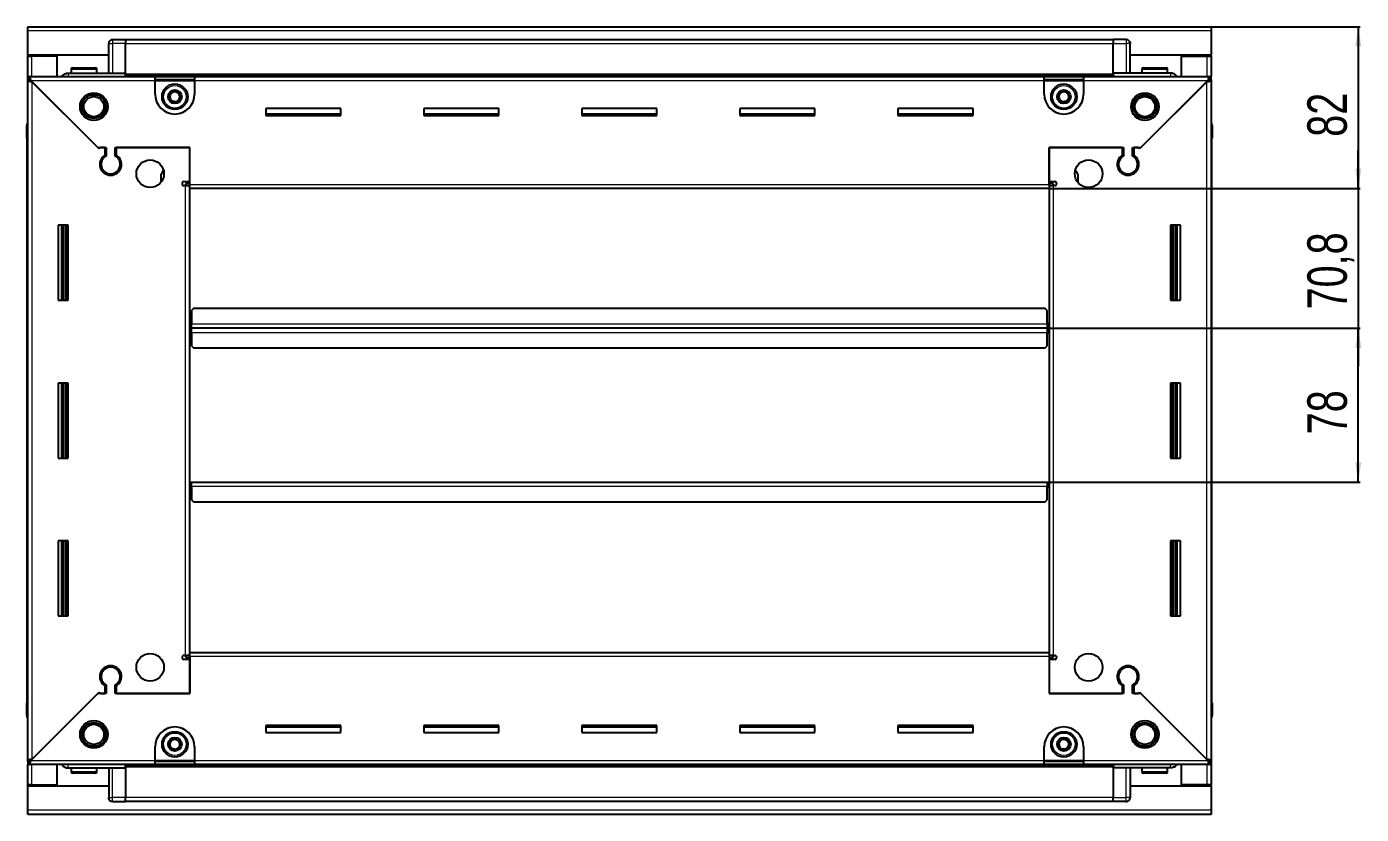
# Model space of a CAD drawing. Header units: millimetres. Extents: x 899 to 3689, y -16 to 1813.
# Drawn here: x 3014 to 3689, y 1294 to 1693 of the extents above; entities that cross this region are included whole.
import ezdxf

# ---------------------------------------------------------------- set-up
doc = ezdxf.new("R2010")
doc.units = ezdxf.units.MM
doc.layers.add('FORMAT', color=7, linetype='Continuous')
doc.styles.add('SLDTEXTSTYLE0', font='TXT', dxfattribs={"width": 0.75})
doc.dimstyles.new('SLDDIMSTYLE0', dxfattribs={"dimtxt": 20, "dimasz": 10, "dimexe": 0, "dimexo": 0.0625, "dimgap": 5, "dimtad": 2, "dimdec": 1, "dimrnd": 1e-09, "dimzin": 12, "dimdsep": 46, "dimtxsty": 'SLDTEXTSTYLE0', "dimsah": 1, "dimcen": 0.09, "dimadec": 0, "dimazin": 3, "dimtfac": 1, "dimtofl": 0, "dimtmove": 0, "dimatfit": 3, "dimfxl": 0, "dimfrac": 2, "dimtolj": 1, "dimtzin": 12, "dimarcsym": 0})
doc.dimstyles.new('SLDDIMSTYLE1', dxfattribs={"dimtxt": 20, "dimasz": 10, "dimexe": 0, "dimexo": 0.0625, "dimgap": 5, "dimtad": 2, "dimdec": 1, "dimrnd": 1e-09, "dimzin": 12, "dimdsep": 46, "dimtxsty": 'SLDTEXTSTYLE0', "dimsah": 1, "dimcen": 0.09, "dimadec": 0, "dimazin": 3, "dimtfac": 1, "dimtmove": 0, "dimatfit": 0, "dimfxl": 0, "dimfrac": 2, "dimtolj": 1, "dimtzin": 12, "dimarcsym": 0})

# ---------------------------------------------------------------- blocks, each defined once
blk = doc.blocks.new('_D_5')
at = {"layer": 'FORMAT'}
for p, q in [((3613.26, 1693.43), (3688.75, 1693.43)), ((3687.75, 1693.43), (3687.75, 1611.43)), ((3531.26, 1611.43), (3688.75, 1611.43))]:
    blk.add_line(p, q, dxfattribs=at)
for points in [[(3687.75, 1693.43), (3686.21, 1683.43), (3689.29, 1683.43)], [(3687.75, 1611.43), (3689.29, 1621.43), (3686.21, 1621.43)]]:
    blk.add_solid(points, dxfattribs=at)
at = {"layer": 'FORMAT', "insert": (3661.97, 1637.66), "char_height": 20, "attachment_point": 1, "rotation": 90, "style": 'SLDTEXTSTYLE0'}
blk.add_mtext('82', dxfattribs=at)
blk = doc.blocks.new('_D_6')
at = {"layer": 'FORMAT'}
for p, q in [((3687.75, 1611.43), (3687.75, 1630.66)), ((3531.26, 1611.43), (3688.75, 1611.43)), ((3687.75, 1611.43), (3687.75, 1540.68)), ((3530.26, 1540.68), (3688.75, 1540.68)), ((3687.75, 1540.68), (3687.75, 1521.45))]:
    blk.add_line(p, q, dxfattribs=at)
for points in [[(3687.75, 1611.43), (3689.29, 1621.43), (3686.21, 1621.43)], [(3687.75, 1540.68), (3686.21, 1530.68), (3689.29, 1530.68)]]:
    blk.add_solid(points, dxfattribs=at)
at = {"layer": 'FORMAT', "insert": (3661.97, 1550.2), "char_height": 20, "attachment_point": 1, "rotation": 90, "style": 'SLDTEXTSTYLE0'}
blk.add_mtext('70,8', dxfattribs=at)
blk = doc.blocks.new('_D_7')
at = {"layer": 'FORMAT'}
for p, q in [((3530.26, 1540.68), (3688.75, 1540.68)), ((3687.75, 1462.73), (3687.75, 1540.68)), ((3530.26, 1462.73), (3688.75, 1462.73))]:
    blk.add_line(p, q, dxfattribs=at)
for points in [[(3687.75, 1540.68), (3686.21, 1530.68), (3689.29, 1530.68)], [(3687.75, 1462.73), (3689.29, 1472.73), (3686.21, 1472.73)]]:
    blk.add_solid(points, dxfattribs=at)
at = {"layer": 'FORMAT', "insert": (3661.97, 1486.93), "char_height": 20, "attachment_point": 1, "rotation": 90, "style": 'SLDTEXTSTYLE0'}
blk.add_mtext('78', dxfattribs=at)

msp = doc.modelspace()

# ---------------------------------------------------------------- linework, layer by layer
at = {"color": 7, "linetype": 'Continuous', "lineweight": 25}
for p, q in [((3014.25, 1691.33), (3014.25, 1693.43)), ((3014.25, 1693.43), (3613.25, 1693.43)), ((3014.25, 1678.93), (3014.25, 1691.33)), ((3613.25, 1693.43), (3613.25, 1691.33)), ((3613.25, 1691.33), (3613.25, 1678.93)), ((3055.25, 1669.93), (3055.25, 1684.93)), ((3055.93, 1686.43), (3055.93, 1686.43)), ((3057.25, 1686.93), (3063.75, 1686.93)), ((3057.25, 1686.93), (3063.75, 1686.93)), ((3063.75, 1686.93), (3063.75, 1686.93)), ((3063.75, 1686.93), (3063.75, 1686.93)), ((3063.75, 1686.93), (3063.75, 1684.93)), ((3563.75, 1686.78), (3063.75, 1686.78)), ((3063.75, 1669.93), (3063.75, 1684.93)), ((3563.75, 1686.93), (3563.75, 1686.93)), ((3570.25, 1686.93), (3563.75, 1686.93)), ((3570.25, 1686.93), (3563.75, 1686.93)), ((3563.75, 1686.93), (3563.75, 1684.93)), ((3563.75, 1669.93), (3563.75, 1684.93)), ((3572.25, 1684.93), (3572.25, 1684.93)), ((3572.25, 1669.93), (3572.25, 1684.93)), ((3055.25, 1678.93), (3014.25, 1678.93)), ((3014.25, 1678.43), (3014.25, 1678.93)), ((3014.25, 1678.43), (3016.35, 1678.43)), ((3014.25, 1668.18), (3014.25, 1678.43)), ((3015.75, 1678.43), (3015.75, 1678.93)), ((3029.25, 1678.43), (3016.35, 1678.43)), ((3029.25, 1668.18), (3029.25, 1678.43)), ((3613.25, 1678.93), (3572.25, 1678.93)), ((3598.25, 1668.18), (3598.25, 1678.43)), ((3598.25, 1678.43), (3611.15, 1678.43)), ((3611.15, 1678.43), (3613.25, 1678.43)), ((3611.75, 1678.43), (3611.75, 1678.93)), ((3613.25, 1678.43), (3613.25, 1678.93)), ((3613.25, 1678.43), (3613.25, 1668.18)), ((3034.75, 1669.93), (3063.75, 1669.93)), ((3036.25, 1671.83), (3036.25, 1669.93)), ((3037.05, 1672.63), (3048.45, 1672.63)), ((3049.25, 1669.93), (3049.25, 1671.83)), ((3063.68, 1668.18), (3063.75, 1669.9)), ((3063.75, 1669.93), (3063.75, 1669.43)), ((3063.75, 1668.78), (3563.75, 1668.78)), ((3563.75, 1669.93), (3563.75, 1669.43)), ((3592.75, 1669.93), (3563.75, 1669.93)), ((3563.75, 1669.9), (3563.83, 1668.18)), ((3578.25, 1671.83), (3578.25, 1669.93)), ((3579.05, 1672.63), (3590.45, 1672.63)), ((3591.25, 1669.93), (3591.25, 1671.83)), ((3014.25, 1666.68), (3014.25, 1668.18)), ((3014.25, 1668.18), (3015.25, 1668.18)), ((3014.25, 1666.18), (3014.25, 1666.68)), ((3014.25, 1666.68), (3015.25, 1666.68)), ((3014.25, 1321.68), (3014.25, 1666.18)), ((3015.75, 1666.18), (3014.25, 1666.18)), ((3015.25, 1666.68), (3015.25, 1668.18)), ((3015.25, 1668.18), (3078.75, 1668.18)), ((3015.85, 1666.08), (3049.75, 1632.18)), ((3050.45, 1631.48), (3016.35, 1665.58)), ((3078.75, 1666.08), (3078.75, 1668.18)), ((3078.75, 1668.18), (3098.75, 1668.18)), ((3078.75, 1666.68), (3098.75, 1666.68)), ((3078.75, 1659.18), (3078.75, 1666.08)), ((3098.75, 1668.18), (3098.75, 1666.08)), ((3098.75, 1668.18), (3528.75, 1668.18)), ((3098.75, 1666.08), (3098.75, 1659.18)), ((3528.75, 1666.08), (3528.75, 1668.18)), ((3528.75, 1668.18), (3548.75, 1668.18)), ((3528.75, 1666.68), (3548.75, 1666.68)), ((3528.75, 1659.18), (3528.75, 1666.08)), ((3548.75, 1668.18), (3612.25, 1668.18)), ((3548.75, 1668.18), (3548.75, 1666.08)), ((3548.75, 1666.08), (3548.75, 1659.18)), ((3611.15, 1665.58), (3577.05, 1631.48)), ((3577.75, 1632.18), (3611.65, 1666.08)), ((3611.75, 1666.18), (3613.25, 1666.18)), ((3612.25, 1666.68), (3612.25, 1668.18)), ((3612.25, 1668.18), (3613.25, 1668.18)), ((3612.25, 1666.68), (3613.25, 1666.68)), ((3613.25, 1666.68), (3613.25, 1668.18)), ((3613.25, 1666.68), (3613.25, 1666.18)), ((3613.25, 1666.18), (3613.25, 1321.68)), ((3172.75, 1651.93), (3134.75, 1651.93)), ((3134.75, 1651.93), (3134.75, 1648.43)), ((3172.75, 1649.18), (3134.75, 1649.18)), ((3134.75, 1648.43), (3172.75, 1648.43)), ((3172.75, 1648.43), (3172.75, 1651.93)), ((3252.75, 1651.93), (3214.75, 1651.93)), ((3214.75, 1651.93), (3214.75, 1648.43)), ((3252.75, 1649.18), (3214.75, 1649.18)), ((3214.75, 1648.43), (3252.75, 1648.43)), ((3252.75, 1648.43), (3252.75, 1651.93)), ((3332.75, 1651.93), (3294.75, 1651.93)), ((3294.75, 1651.93), (3294.75, 1648.43)), ((3332.75, 1649.18), (3294.75, 1649.18)), ((3294.75, 1648.43), (3332.75, 1648.43)), ((3332.75, 1648.43), (3332.75, 1651.93)), ((3412.75, 1651.93), (3374.75, 1651.93)), ((3374.75, 1651.93), (3374.75, 1648.43)), ((3412.75, 1649.18), (3374.75, 1649.18)), ((3374.75, 1648.43), (3412.75, 1648.43)), ((3412.75, 1648.43), (3412.75, 1651.93)), ((3492.75, 1651.93), (3454.75, 1651.93)), ((3454.75, 1651.93), (3454.75, 1648.43)), ((3492.75, 1649.18), (3454.75, 1649.18)), ((3454.75, 1648.43), (3492.75, 1648.43)), ((3492.75, 1648.43), (3492.75, 1651.93)), ((3013.75, 1643.43), (3013.75, 1636.93)), ((3013.75, 1636.93), (3013.75, 1643.43)), ((3613.25, 1644.76), (3613.25, 1644.76)), ((3613.75, 1643.43), (3613.75, 1636.93)), ((3613.75, 1636.93), (3613.75, 1643.43)), ((3013.75, 1636.93), (3013.75, 1636.93)), ((3014.25, 1636.93), (3013.75, 1636.93)), ((3013.9, 1636.93), (3013.9, 1350.93)), ((3613.25, 1636.93), (3613.75, 1636.93)), ((3613.6, 1350.93), (3613.6, 1636.93)), ((3613.75, 1636.93), (3613.75, 1636.93)), ((3613.75, 1636.93), (3613.75, 1636.93)), ((3049.75, 1632.18), (3053.95, 1632.18)), ((3051.15, 1632.18), (3050.45, 1631.48)), ((3053.25, 1632.18), (3051.15, 1632.18)), ((3053.25, 1632.18), (3053.25, 1628.29)), ((3053.95, 1632.18), (3053.95, 1627.9)), ((3058.55, 1632.18), (3096.25, 1632.18)), ((3058.55, 1627.9), (3058.55, 1632.18)), ((3059.25, 1628.29), (3059.25, 1632.18)), ((3096.25, 1632.18), (3059.25, 1632.18)), ((3096.25, 1613.53), (3096.25, 1632.18)), ((3096.25, 1614.93), (3096.25, 1632.18)), ((3531.25, 1632.18), (3568.95, 1632.18)), ((3531.25, 1613.53), (3531.25, 1632.18)), ((3531.25, 1632.18), (3531.25, 1614.93)), ((3568.25, 1632.18), (3531.25, 1632.18)), ((3568.25, 1632.18), (3568.25, 1628.29)), ((3568.95, 1632.18), (3568.95, 1627.9)), ((3573.55, 1632.18), (3577.75, 1632.18)), ((3573.55, 1627.9), (3573.55, 1632.18)), ((3576.35, 1632.18), (3574.25, 1632.18)), ((3574.25, 1628.29), (3574.25, 1632.18)), ((3577.05, 1631.48), (3576.35, 1632.18)), ((3054.25, 1619.32), (3054.25, 1618.56)), ((3082.99, 1620.83), (3081.75, 1618.68)), ((3081.75, 1614.6), (3081.75, 1618.68)), ((3093.4, 1614.93), (3096.25, 1614.93)), ((3531.25, 1614.93), (3534.1, 1614.93)), ((3545.75, 1618.68), (3544.51, 1620.83)), ((3545.75, 1618.68), (3545.75, 1614.6)), ((3573.25, 1619.32), (3573.25, 1618.56)), ((3094.15, 1612.93), (3093.4, 1612.93)), ((3094.15, 1612.93), (3096.25, 1612.93)), ((3096.25, 1613.93), (3094.25, 1613.93)), ((3094.25, 1613.93), (3094.25, 1612.93)), ((3096.25, 1611.43), (3096.25, 1613.53)), ((3531.25, 1611.43), (3096.25, 1611.43)), ((3096.25, 1376.43), (3096.25, 1611.43)), ((3533.25, 1613.93), (3531.25, 1613.93)), ((3531.25, 1613.53), (3531.25, 1611.43)), ((3531.25, 1612.93), (3533.35, 1612.93)), ((3531.25, 1611.43), (3531.25, 1376.43)), ((3533.25, 1612.93), (3533.25, 1613.93)), ((3534.1, 1612.93), (3533.35, 1612.93)), ((3034.75, 1592.93), (3029.75, 1592.93)), ((3029.75, 1592.93), (3029.75, 1554.93)), ((3031.9, 1554.93), (3031.9, 1592.93)), ((3033.69, 1554.93), (3033.69, 1592.93)), ((3033.73, 1554.93), (3033.73, 1592.93)), ((3034.75, 1554.93), (3034.75, 1592.93)), ((3592.75, 1592.93), (3592.75, 1554.93)), ((3597.75, 1592.93), (3592.75, 1592.93)), ((3593.77, 1592.93), (3593.77, 1554.93)), ((3593.81, 1592.93), (3593.81, 1554.93)), ((3595.6, 1592.93), (3595.6, 1554.93)), ((3597.75, 1554.93), (3597.75, 1592.93)), ((3029.75, 1554.93), (3034.75, 1554.93)), ((3592.75, 1554.93), (3597.75, 1554.93)), ((3098.25, 1550.68), (3097.25, 1549.68)), ((3097.25, 1549.68), (3097.25, 1542.78)), ((3529.25, 1550.68), (3098.25, 1550.68)), ((3530.25, 1549.68), (3529.25, 1550.68)), ((3530.25, 1542.78), (3530.25, 1549.68)), ((3097, 1540.68), (3096.25, 1540.68)), ((3097.25, 1543.53), (3097, 1543.53)), ((3097, 1543.53), (3097, 1540.68)), ((3097, 1540.68), (3097, 1537.83)), ((3097.25, 1540.68), (3097.25, 1542.78)), ((3530.25, 1540.68), (3097.25, 1540.68)), ((3097.25, 1538.58), (3097.25, 1540.68)), ((3530.5, 1543.53), (3530.25, 1543.53)), ((3530.25, 1542.78), (3530.25, 1540.68)), ((3530.25, 1540.68), (3530.25, 1538.58)), ((3530.5, 1540.68), (3530.5, 1543.53)), ((3531.25, 1540.68), (3530.5, 1540.68)), ((3530.5, 1537.83), (3530.5, 1540.68)), ((3097, 1537.83), (3097.25, 1537.83)), ((3097.25, 1538.58), (3097.25, 1531.68)), ((3530.25, 1531.68), (3530.25, 1538.58)), ((3530.25, 1537.83), (3530.5, 1537.83)), ((3097.25, 1531.68), (3098.25, 1530.68)), ((3098.25, 1530.68), (3529.25, 1530.68)), ((3529.25, 1530.68), (3530.25, 1531.68)), ((3034.75, 1512.93), (3029.75, 1512.93)), ((3029.75, 1512.93), (3029.75, 1474.93)), ((3031.9, 1474.93), (3031.9, 1512.93)), ((3033.69, 1474.93), (3033.69, 1512.93)), ((3033.73, 1474.93), (3033.73, 1512.93)), ((3034.75, 1474.93), (3034.75, 1512.93)), ((3592.75, 1512.93), (3592.75, 1474.93)), ((3597.75, 1512.93), (3592.75, 1512.93)), ((3593.77, 1512.93), (3593.77, 1474.93)), ((3593.81, 1512.93), (3593.81, 1474.93)), ((3595.6, 1512.93), (3595.6, 1474.93)), ((3597.75, 1474.93), (3597.75, 1512.93)), ((3029.75, 1474.93), (3034.75, 1474.93)), ((3592.75, 1474.93), (3597.75, 1474.93)), ((3096.25, 1462.73), (3097, 1462.73)), ((3097, 1462.73), (3097, 1459.88)), ((3097, 1459.88), (3097.25, 1459.88)), ((3097.25, 1462.73), (3530.25, 1462.73)), ((3097.25, 1460.63), (3097.25, 1462.73)), ((3097.25, 1460.63), (3097.25, 1453.73)), ((3530.25, 1462.73), (3530.25, 1460.63)), ((3530.25, 1453.73), (3530.25, 1460.63)), ((3530.25, 1459.88), (3530.5, 1459.88)), ((3530.5, 1459.88), (3530.5, 1462.73)), ((3530.5, 1462.73), (3531.25, 1462.73)), ((3097.25, 1453.73), (3098.25, 1452.73)), ((3098.25, 1452.73), (3529.25, 1452.73)), ((3529.25, 1452.73), (3530.25, 1453.73)), ((3034.75, 1432.93), (3029.75, 1432.93)), ((3029.75, 1432.93), (3029.75, 1394.93)), ((3031.9, 1394.93), (3031.9, 1432.93)), ((3033.69, 1394.93), (3033.69, 1432.93)), ((3033.73, 1394.93), (3033.73, 1432.93)), ((3034.75, 1394.93), (3034.75, 1432.93)), ((3592.75, 1432.93), (3592.75, 1394.93)), ((3597.75, 1432.93), (3592.75, 1432.93)), ((3593.77, 1432.93), (3593.77, 1394.93)), ((3593.81, 1432.93), (3593.81, 1394.93)), ((3595.6, 1432.93), (3595.6, 1394.93)), ((3597.75, 1394.93), (3597.75, 1432.93)), ((3029.75, 1394.93), (3034.75, 1394.93)), ((3592.75, 1394.93), (3597.75, 1394.93)), ((3093.4, 1374.93), (3094.15, 1374.93)), ((3096.25, 1372.93), (3093.4, 1372.93)), ((3096.25, 1374.93), (3094.15, 1374.93)), ((3094.25, 1374.93), (3094.25, 1373.93)), ((3094.25, 1373.93), (3096.25, 1373.93)), ((3096.25, 1374.33), (3096.25, 1376.43)), ((3096.25, 1376.43), (3531.25, 1376.43)), ((3096.25, 1374.33), (3096.25, 1355.68)), ((3096.25, 1355.68), (3096.25, 1372.93)), ((3531.25, 1376.43), (3531.25, 1374.33)), ((3533.35, 1374.93), (3531.25, 1374.93)), ((3531.25, 1374.33), (3531.25, 1355.68)), ((3531.25, 1373.93), (3533.25, 1373.93)), ((3531.25, 1372.93), (3531.25, 1355.68)), ((3534.1, 1372.93), (3531.25, 1372.93)), ((3533.25, 1373.93), (3533.25, 1374.93)), ((3533.35, 1374.93), (3534.1, 1374.93)), ((3054.25, 1369.31), (3054.25, 1368.55)), ((3573.25, 1369.31), (3573.25, 1368.55)), ((3053.25, 1359.57), (3053.25, 1355.68)), ((3053.95, 1359.97), (3053.95, 1355.68)), ((3058.55, 1355.68), (3058.55, 1359.97)), ((3059.25, 1355.68), (3059.25, 1359.57)), ((3568.25, 1359.57), (3568.25, 1355.68)), ((3568.95, 1359.97), (3568.95, 1355.68)), ((3573.55, 1355.68), (3573.55, 1359.97)), ((3574.25, 1355.68), (3574.25, 1359.57)), ((3049.75, 1355.68), (3015.85, 1321.78)), ((3016.35, 1322.28), (3050.45, 1356.38)), ((3053.95, 1355.68), (3049.75, 1355.68)), ((3050.45, 1356.38), (3051.15, 1355.68)), ((3051.15, 1355.68), (3053.25, 1355.68)), ((3096.25, 1355.68), (3058.55, 1355.68)), ((3059.25, 1355.68), (3096.25, 1355.68)), ((3568.95, 1355.68), (3531.25, 1355.68)), ((3531.25, 1355.68), (3568.25, 1355.68)), ((3577.75, 1355.68), (3573.55, 1355.68)), ((3574.25, 1355.68), (3576.35, 1355.68)), ((3576.35, 1355.68), (3577.05, 1356.38)), ((3577.05, 1356.38), (3611.15, 1322.28)), ((3611.65, 1321.78), (3577.75, 1355.68)), ((3013.75, 1350.93), (3013.75, 1350.93)), ((3013.75, 1344.43), (3013.75, 1350.93)), ((3013.75, 1350.93), (3013.75, 1350.93)), ((3013.75, 1350.93), (3013.75, 1344.43)), ((3014.25, 1350.93), (3013.75, 1350.93)), ((3613.25, 1350.93), (3613.75, 1350.93)), ((3613.75, 1350.93), (3613.75, 1350.93)), ((3613.75, 1344.43), (3613.75, 1350.93)), ((3613.75, 1350.93), (3613.75, 1344.43)), ((3014.25, 1343.11), (3014.25, 1343.11)), ((3172.75, 1339.43), (3134.75, 1339.43)), ((3134.75, 1339.43), (3134.75, 1335.93)), ((3134.75, 1338.68), (3172.75, 1338.68)), ((3172.75, 1335.93), (3172.75, 1339.43)), ((3252.75, 1339.43), (3214.75, 1339.43)), ((3214.75, 1339.43), (3214.75, 1335.93)), ((3214.75, 1338.68), (3252.75, 1338.68)), ((3252.75, 1335.93), (3252.75, 1339.43)), ((3332.75, 1339.43), (3294.75, 1339.43)), ((3294.75, 1339.43), (3294.75, 1335.93)), ((3294.75, 1338.68), (3332.75, 1338.68)), ((3332.75, 1335.93), (3332.75, 1339.43)), ((3412.75, 1339.43), (3374.75, 1339.43)), ((3374.75, 1339.43), (3374.75, 1335.93)), ((3374.75, 1338.68), (3412.75, 1338.68)), ((3412.75, 1335.93), (3412.75, 1339.43)), ((3492.75, 1339.43), (3454.75, 1339.43)), ((3454.75, 1339.43), (3454.75, 1335.93)), ((3454.75, 1338.68), (3492.75, 1338.68)), ((3492.75, 1335.93), (3492.75, 1339.43)), ((3134.75, 1335.93), (3172.75, 1335.93)), ((3214.75, 1335.93), (3252.75, 1335.93)), ((3294.75, 1335.93), (3332.75, 1335.93)), ((3374.75, 1335.93), (3412.75, 1335.93)), ((3454.75, 1335.93), (3492.75, 1335.93)), ((3078.75, 1321.78), (3078.75, 1328.68)), ((3098.75, 1328.68), (3098.75, 1321.78)), ((3528.75, 1321.78), (3528.75, 1328.68)), ((3548.75, 1328.68), (3548.75, 1321.78)), ((3014.25, 1321.18), (3014.25, 1321.68)), ((3015.75, 1321.68), (3014.25, 1321.68)), ((3014.25, 1321.18), (3014.25, 1319.68)), ((3015.25, 1321.18), (3014.25, 1321.18)), ((3014.25, 1309.43), (3014.25, 1319.68)), ((3015.25, 1319.68), (3014.25, 1319.68)), ((3015.25, 1321.18), (3015.25, 1319.68)), ((3078.75, 1319.68), (3015.25, 1319.68)), ((3029.25, 1309.43), (3029.25, 1319.68)), ((3034.75, 1317.93), (3063.75, 1317.93)), ((3036.25, 1317.93), (3036.25, 1316.03)), ((3049.25, 1316.03), (3049.25, 1317.93)), ((3055.25, 1317.93), (3055.25, 1302.93)), ((3063.75, 1317.97), (3063.68, 1319.68)), ((3563.75, 1319.08), (3063.75, 1319.08)), ((3063.75, 1317.93), (3063.75, 1318.43)), ((3063.75, 1317.93), (3063.75, 1302.93)), ((3078.75, 1319.68), (3078.75, 1321.78)), ((3098.75, 1321.18), (3078.75, 1321.18)), ((3098.75, 1319.68), (3078.75, 1319.68)), ((3098.75, 1321.78), (3098.75, 1319.68)), ((3528.75, 1319.68), (3098.75, 1319.68)), ((3528.75, 1319.68), (3528.75, 1321.78)), ((3548.75, 1321.18), (3528.75, 1321.18)), ((3548.75, 1319.68), (3528.75, 1319.68)), ((3548.75, 1321.78), (3548.75, 1319.68)), ((3612.25, 1319.68), (3548.75, 1319.68)), ((3563.83, 1319.68), (3563.75, 1317.97)), ((3563.75, 1317.93), (3563.75, 1318.43)), ((3592.75, 1317.93), (3563.75, 1317.93)), ((3563.75, 1317.93), (3563.75, 1302.93)), ((3572.25, 1317.93), (3572.25, 1302.93)), ((3578.25, 1317.93), (3578.25, 1316.03)), ((3591.25, 1316.03), (3591.25, 1317.93)), ((3598.25, 1309.43), (3598.25, 1319.68)), ((3611.75, 1321.68), (3613.25, 1321.68)), ((3612.25, 1321.18), (3612.25, 1319.68)), ((3613.25, 1321.18), (3612.25, 1321.18)), ((3613.25, 1319.68), (3612.25, 1319.68)), ((3613.25, 1321.68), (3613.25, 1321.18)), ((3613.25, 1321.18), (3613.25, 1319.68)), ((3613.25, 1319.68), (3613.25, 1309.43)), ((3040.82, 1315.23), (3037.05, 1315.23)), ((3048.45, 1315.23), (3040.82, 1315.23)), ((3586.04, 1315.23), (3579.05, 1315.23)), ((3590.45, 1315.23), (3586.04, 1315.23)), ((3016.35, 1309.43), (3014.25, 1309.43)), ((3014.25, 1308.93), (3014.25, 1309.43)), ((3014.25, 1296.53), (3014.25, 1308.93)), ((3014.25, 1308.93), (3055.25, 1308.93)), ((3015.75, 1308.93), (3015.75, 1309.43)), ((3016.35, 1309.43), (3029.25, 1309.43)), ((3572.25, 1308.93), (3613.25, 1308.93)), ((3611.15, 1309.43), (3598.25, 1309.43)), ((3613.25, 1309.43), (3611.15, 1309.43)), ((3611.75, 1308.93), (3611.75, 1309.43)), ((3613.25, 1308.93), (3613.25, 1309.43)), ((3613.25, 1308.93), (3613.25, 1296.53)), ((3055.25, 1302.93), (3055.25, 1302.93)), ((3057.25, 1300.93), (3063.75, 1300.93)), ((3057.25, 1300.93), (3063.75, 1300.93)), ((3063.75, 1300.93), (3063.75, 1302.93)), ((3063.75, 1301.08), (3563.75, 1301.08)), ((3063.75, 1300.93), (3063.75, 1300.93)), ((3563.75, 1300.93), (3563.75, 1302.93)), ((3570.25, 1300.93), (3563.75, 1300.93)), ((3563.75, 1300.93), (3563.75, 1300.93)), ((3563.75, 1300.93), (3563.75, 1300.93)), ((3570.25, 1300.93), (3563.75, 1300.93)), ((3571.57, 1301.43), (3571.57, 1301.43)), ((3014.25, 1294.43), (3014.25, 1296.53)), ((3613.25, 1294.43), (3014.25, 1294.43)), ((3613.25, 1296.53), (3613.25, 1294.43))]:
    msp.add_line(p, q, dxfattribs=at)
at = {"color": 8, "linetype": 'Continuous', "lineweight": 18}
for p, q in [((3613.25, 1691.33), (3014.25, 1691.33)), ((3055.25, 1684.93), (3057.25, 1684.93)), ((3057.25, 1686.93), (3057.25, 1684.93)), ((3057.25, 1684.93), (3057.25, 1669.93)), ((3063.75, 1684.93), (3057.25, 1684.93)), ((3563.75, 1684.78), (3063.75, 1684.78)), ((3563.75, 1684.93), (3570.25, 1684.93)), ((3570.25, 1686.93), (3570.25, 1684.93)), ((3570.25, 1684.93), (3570.25, 1669.93)), ((3572.25, 1684.93), (3570.25, 1684.93)), ((3016.35, 1678.43), (3016.35, 1678.93)), ((3016.35, 1668.18), (3016.35, 1678.43)), ((3611.15, 1678.93), (3611.15, 1678.43)), ((3611.15, 1678.43), (3611.15, 1668.18)), ((3036.25, 1671.83), (3049.25, 1671.83)), ((3563.75, 1669.43), (3063.75, 1669.43)), ((3578.25, 1671.83), (3591.25, 1671.83)), ((3078.75, 1666.08), (3015.85, 1666.08)), ((3016.35, 1665.58), (3016.35, 1322.28)), ((3563.75, 1668.2), (3063.75, 1668.2)), ((3078.75, 1666.08), (3098.75, 1666.08)), ((3528.75, 1666.08), (3098.75, 1666.08)), ((3528.75, 1666.08), (3548.75, 1666.08)), ((3611.65, 1666.08), (3548.75, 1666.08)), ((3611.15, 1322.28), (3611.15, 1665.58)), ((3014.25, 1643.43), (3013.75, 1643.43)), ((3613.25, 1643.43), (3613.75, 1643.43)), ((3094.15, 1374.93), (3094.15, 1612.93)), ((3096.25, 1613.53), (3531.25, 1613.53)), ((3533.35, 1612.93), (3533.35, 1374.93)), ((3031.25, 1592.93), (3031.25, 1554.93)), ((3032.49, 1592.93), (3032.49, 1554.93)), ((3595.01, 1554.93), (3595.01, 1592.93)), ((3596.25, 1554.93), (3596.25, 1592.93)), ((3530.25, 1542.78), (3097.25, 1542.78)), ((3097.25, 1538.58), (3530.25, 1538.58)), ((3031.25, 1512.93), (3031.25, 1474.93)), ((3032.49, 1512.93), (3032.49, 1474.93)), ((3595.01, 1474.93), (3595.01, 1512.93)), ((3596.25, 1474.93), (3596.25, 1512.93)), ((3097.25, 1460.63), (3530.25, 1460.63)), ((3031.25, 1432.93), (3031.25, 1394.93)), ((3032.49, 1432.93), (3032.49, 1394.93)), ((3595.01, 1394.93), (3595.01, 1432.93)), ((3596.25, 1394.93), (3596.25, 1432.93)), ((3531.25, 1374.33), (3096.25, 1374.33)), ((3014.25, 1344.43), (3013.75, 1344.43)), ((3613.25, 1344.43), (3613.75, 1344.43)), ((3015.85, 1321.78), (3078.75, 1321.78)), ((3016.35, 1309.43), (3016.35, 1319.68)), ((3057.25, 1302.93), (3057.25, 1317.93)), ((3063.75, 1319.67), (3563.75, 1319.67)), ((3063.75, 1318.43), (3563.75, 1318.43)), ((3098.75, 1321.78), (3078.75, 1321.78)), ((3098.75, 1321.78), (3528.75, 1321.78)), ((3548.75, 1321.78), (3528.75, 1321.78)), ((3548.75, 1321.78), (3611.65, 1321.78)), ((3570.25, 1302.93), (3570.25, 1317.93)), ((3611.15, 1319.68), (3611.15, 1309.43)), ((3040.55, 1316.03), (3036.25, 1316.03)), ((3049.25, 1316.03), (3040.55, 1316.03)), ((3586.22, 1316.03), (3578.25, 1316.03)), ((3591.25, 1316.03), (3586.22, 1316.03)), ((3016.35, 1308.93), (3016.35, 1309.43)), ((3611.15, 1309.43), (3611.15, 1308.93)), ((3055.25, 1302.93), (3057.25, 1302.93)), ((3063.75, 1302.93), (3057.25, 1302.93)), ((3057.25, 1300.93), (3057.25, 1302.93)), ((3063.75, 1303.08), (3563.75, 1303.08)), ((3563.75, 1302.93), (3570.25, 1302.93)), ((3572.25, 1302.93), (3570.25, 1302.93)), ((3570.25, 1300.93), (3570.25, 1302.93)), ((3613.25, 1296.53), (3014.25, 1296.53))]:
    msp.add_line(p, q, dxfattribs=at)
at = {"color": 7, "linetype": 'Continuous', "lineweight": 25, "flags": 128}
for points in [[(3572.1, 1685.69), (3572.21, 1685.32), (3572.25, 1684.93)], [(3055.4, 1302.18), (3055.29, 1302.54), (3055.25, 1302.93)]]:
    msp.add_lwpolyline(points, dxfattribs=at)
at = {"color": 7, "linetype": 'Continuous', "lineweight": 25}
for centre, radius in [((3088.75, 1657.93), 6.5), ((3538.75, 1657.93), 6.5), ((3047.75, 1652.93), 7), ((3047.75, 1652.93), 6.03), ((3047.75, 1652.93), 5.1), ((3088.75, 1657.93), 3.46), ((3538.75, 1657.93), 3.46), ((3579.75, 1652.93), 7), ((3579.75, 1652.93), 6.02), ((3579.75, 1652.93), 5.1), ((3076.25, 1618.93), 7), ((3551.25, 1618.93), 7), ((3076.25, 1368.93), 7), ((3551.25, 1368.93), 7), ((3047.75, 1334.93), 7), ((3047.75, 1334.93), 6.03), ((3047.75, 1334.93), 5.1), ((3579.75, 1334.93), 7), ((3579.75, 1334.93), 6.03), ((3579.75, 1334.93), 5.1), ((3088.75, 1329.93), 6.5), ((3088.75, 1329.93), 3.46), ((3538.75, 1329.93), 6.5), ((3538.75, 1329.93), 3.46)]:
    msp.add_circle(centre, radius, dxfattribs=at)
at = {"color": 8, "linetype": 'Continuous', "lineweight": 18}
for centre in [(3088.75, 1657.93), (3538.75, 1657.93), (3088.75, 1329.93), (3538.75, 1329.93)]:
    msp.add_circle(centre, 5.7, dxfattribs=at)
at = {"color": 7, "linetype": 'Continuous', "lineweight": 25}
for centre, radius, start, end in [((3057.25, 1684.93), 2, 90, 180), ((3570.25, 1684.93), 2, 0, 90), ((3037.05, 1671.83), 0.8, 90, 180), ((3048.45, 1671.83), 0.8, 0, 90), ((3055.05, 1670.13), 0.2, 270, 0), ((3572.45, 1670.13), 0.2, 180, 270), ((3579.05, 1671.83), 0.8, 90, 180), ((3590.45, 1671.83), 0.8, 0, 90), ((3088.75, 1659.18), 10, 180, 270), ((3088.75, 1657.93), 2.5, 134.01559, 194.01559), ((3088.75, 1657.93), 2.5, 194.01559, 254.01559), ((3088.75, 1657.93), 2.5, 74.01559, 134.01559), ((3088.75, 1657.93), 2.5, 254.01559, 314.01559), ((3088.75, 1659.18), 10, 270, 0), ((3088.75, 1657.93), 2.5, 14.01559, 74.01559), ((3088.75, 1657.93), 2.5, 314.01559, 14.01559), ((3538.75, 1659.18), 10, 180, 270), ((3538.75, 1657.93), 2.5, 160.11158, 220.11158), ((3538.75, 1657.93), 2.5, 100.11158, 160.11158), ((3538.75, 1657.93), 2.5, 220.11158, 280.11158), ((3538.75, 1657.93), 2.5, 40.11158, 100.11158), ((3538.75, 1659.18), 10, 270, 0), ((3538.75, 1657.93), 2.5, 280.11158, 340.11158), ((3538.75, 1657.93), 2.5, 340.11158, 40.11158), ((3015.75, 1643.43), 2, 138.59038, 180), ((3611.75, 1643.43), 2, 360, 41.40962), ((3611.75, 1643.43), 2, 0, 41.40962), ((3056.25, 1623.68), 5.5, 123.05573, 56.94427), ((3571.25, 1623.68), 5.5, 123.05573, 56.94427), ((3056.25, 1623.68), 4.8, 118.63099, 61.36901), ((3571.25, 1623.68), 4.8, 118.63099, 61.36901), ((3093.4, 1613.93), 1, 90, 270), ((3534.1, 1613.93), 1, 270, 90), ((3093.4, 1373.93), 1, 90, 270), ((3534.1, 1373.93), 1, 270, 90), ((3056.25, 1364.18), 5.5, 303.05573, 236.94427), ((3056.25, 1364.18), 4.8, 298.63099, 241.36901), ((3571.25, 1364.18), 5.5, 303.05573, 236.94427), ((3571.25, 1364.18), 4.8, 298.63099, 241.36901), ((3015.75, 1344.43), 2, 180, 221.39416), ((3611.75, 1344.43), 2, 318.57492, 360), ((3611.75, 1344.43), 2, 318.59038, 0), ((3088.75, 1328.68), 10, 90, 180), ((3088.75, 1328.68), 10, 0, 90), ((3538.75, 1328.68), 10, 90, 180), ((3538.75, 1328.68), 10, 0, 90), ((3088.75, 1329.93), 2.5, 127.47401, 187.47401), ((3088.75, 1329.93), 2.5, 67.47401, 127.47401), ((3088.75, 1329.93), 2.5, 7.47401, 67.47401), ((3538.75, 1329.93), 2.5, 147.04236, 207.04236), ((3538.75, 1329.93), 2.5, 87.04236, 147.04236), ((3538.75, 1329.93), 2.5, 27.04236, 87.04236), ((3538.75, 1329.93), 2.5, 327.04236, 27.04236), ((3088.75, 1329.93), 2.5, 187.47401, 247.47401), ((3088.75, 1329.93), 2.5, 247.47401, 307.47401), ((3088.75, 1329.93), 2.5, 307.47401, 7.47401), ((3538.75, 1329.93), 2.5, 207.04236, 267.04236), ((3538.75, 1329.93), 2.5, 267.04236, 327.04236), ((3055.05, 1317.73), 0.2, 0, 90), ((3572.45, 1317.73), 0.2, 90, 180), ((3037.05, 1316.03), 0.8, 180, 270), ((3048.45, 1316.03), 0.8, 270, 360), ((3579.05, 1316.03), 0.8, 180, 270), ((3590.45, 1316.03), 0.8, 270, 360), ((3057.25, 1302.93), 2, 180, 270), ((3570.25, 1302.93), 2, 270, 0), ((3570.25, 1302.93), 2, 270, 288.58003), ((3570.25, 1302.93), 2, 303.94202, 311.40962)]:
    msp.add_arc(centre, radius, start, end, dxfattribs=at)
for points, knots in [([(3031.54, 1668.18), (3031.66, 1668.38), (3032.04, 1669.03), (3033.2, 1669.74), (3034.23, 1669.87), (3034.75, 1669.93)], [0, 0, 0, 0, 0.18225, 0.591125, 1, 1, 1, 1]), ([(3063.75, 1669.93), (3063.75, 1669.9), (3063.75, 1669.82), (3063.75, 1669.2), (3063.75, 1668.64), (3063.75, 1668.27), (3063.75, 1668.26)], [0, 0, 0, 0, 0.330267, 0.660534, 0.990802, 1, 1, 1, 1]), ([(3563.75, 1669.93), (3563.75, 1669.9), (3563.75, 1669.82), (3563.75, 1669.2), (3563.75, 1668.64), (3563.75, 1668.27), (3563.75, 1668.26)], [0, 0, 0, 0, 0.330266, 0.660532, 0.990799, 1, 1, 1, 1]), ([(3595.97, 1668.18), (3595.85, 1668.38), (3595.46, 1669.03), (3594.3, 1669.74), (3593.27, 1669.87), (3592.75, 1669.93)], [0, 0, 0, 0, 0.18225, 0.591125, 1, 1, 1, 1]), ([(3014.25, 1666.18), (3014.28, 1666.14), (3014.33, 1666.05), (3014.72, 1665.91), (3015.28, 1665.78), (3015.86, 1665.67), (3016.22, 1665.61), (3016.35, 1665.58)], [0, 0, 0, 0, 0.2302553, 0.4485219, 0.6667858, 0.8850496, 1, 1, 1, 1]), ([(3015.85, 1666.08), (3015.8, 1666.34), (3015.71, 1666.83), (3015.58, 1667.47), (3015.45, 1667.94), (3015.34, 1668.16), (3015.27, 1668.18), (3015.25, 1668.18)], [0, 0, 0, 0, 0.230255, 0.448522, 0.666786, 0.88505, 1, 1, 1, 1]), ([(3611.15, 1665.58), (3611.4, 1665.63), (3611.9, 1665.72), (3612.54, 1665.85), (3613, 1665.98), (3613.22, 1666.09), (3613.24, 1666.16), (3613.25, 1666.18)], [0, 0, 0, 0, 0.230255, 0.448522, 0.666786, 0.88505, 1, 1, 1, 1]), ([(3612.25, 1668.18), (3612.2, 1668.16), (3612.11, 1668.11), (3611.98, 1667.71), (3611.85, 1667.15), (3611.74, 1666.57), (3611.67, 1666.21), (3611.65, 1666.08)], [0, 0, 0, 0, 0.230255, 0.448522, 0.666786, 0.88505, 1, 1, 1, 1]), ([(3085.98, 1658.73), (3086.35, 1659.09), (3087.04, 1659.76), (3087.73, 1660.42), (3088.05, 1660.73)], [0, 0, 0, 0, 0.534686, 1, 1, 1, 1]), ([(3086.67, 1655.93), (3086.59, 1656.26), (3086.39, 1657.06), (3086.15, 1658.03), (3086.01, 1658.61), (3085.98, 1658.73)], [0, 0, 0, 0, 0.3629006, 0.8668753, 1, 1, 1, 1]), ([(3089.45, 1655.13), (3088.95, 1655.28), (3088.03, 1655.54), (3087.1, 1655.81), (3086.67, 1655.93)], [0, 0, 0, 0, 0.534686, 1, 1, 1, 1]), ([(3088.05, 1660.73), (3088.55, 1660.59), (3089.47, 1660.33), (3090.4, 1660.06), (3090.83, 1659.94)], [0, 0, 0, 0, 0.534686, 1, 1, 1, 1]), ([(3091.53, 1657.14), (3091.15, 1656.78), (3090.46, 1656.11), (3089.77, 1655.44), (3089.45, 1655.13)], [0, 0, 0, 0, 0.534686, 1, 1, 1, 1]), ([(3090.83, 1659.94), (3090.86, 1659.82), (3091, 1659.24), (3091.24, 1658.27), (3091.44, 1657.47), (3091.53, 1657.14)], [0, 0, 0, 0, 0.133125, 0.637099, 1, 1, 1, 1]), ([(3535.91, 1657.43), (3535.95, 1657.54), (3536.15, 1658.11), (3536.49, 1659.04), (3536.77, 1659.82), (3536.89, 1660.14)], [0, 0, 0, 0, 0.133125, 0.637099, 1, 1, 1, 1]), ([(3537.77, 1655.22), (3537.44, 1655.61), (3536.81, 1656.35), (3536.2, 1657.09), (3535.91, 1657.43)], [0, 0, 0, 0, 0.534686, 1, 1, 1, 1]), ([(3536.89, 1660.14), (3537.4, 1660.23), (3538.35, 1660.4), (3539.29, 1660.57), (3539.73, 1660.65)], [0, 0, 0, 0, 0.534686, 1, 1, 1, 1]), ([(3540.61, 1655.73), (3540.1, 1655.64), (3539.15, 1655.47), (3538.21, 1655.3), (3537.77, 1655.22)], [0, 0, 0, 0, 0.534686, 1, 1, 1, 1]), ([(3539.73, 1660.65), (3540.06, 1660.25), (3540.69, 1659.52), (3541.3, 1658.78), (3541.59, 1658.44)], [0, 0, 0, 0, 0.5346859, 1, 1, 1, 1]), ([(3541.59, 1658.44), (3541.48, 1658.12), (3541.2, 1657.34), (3540.86, 1656.41), (3540.65, 1655.84), (3540.61, 1655.73)], [0, 0, 0, 0, 0.3629006, 0.8668753, 1, 1, 1, 1]), ([(3086.08, 1331.04), (3086.18, 1331.12), (3086.66, 1331.48), (3087.45, 1332.09), (3088.1, 1332.59), (3088.37, 1332.8)], [0, 0, 0, 0, 0.133125, 0.637099, 1, 1, 1, 1]), ([(3086.46, 1328.18), (3086.39, 1328.69), (3086.27, 1329.65), (3086.14, 1330.6), (3086.08, 1331.04)], [0, 0, 0, 0, 0.534686, 1, 1, 1, 1]), ([(3088.37, 1332.8), (3088.85, 1332.6), (3089.74, 1332.23), (3090.63, 1331.86), (3091.04, 1331.69)], [0, 0, 0, 0, 0.534686, 1, 1, 1, 1]), ([(3091.04, 1331.69), (3091.11, 1331.18), (3091.23, 1330.22), (3091.36, 1329.27), (3091.42, 1328.83)], [0, 0, 0, 0, 0.534686, 1, 1, 1, 1]), ([(3535.87, 1330.08), (3536.15, 1330.52), (3536.67, 1331.33), (3537.2, 1332.13), (3537.44, 1332.51)], [0, 0, 0, 0, 0.534686, 1, 1, 1, 1]), ([(3537.44, 1332.51), (3537.56, 1332.5), (3538.16, 1332.47), (3539.15, 1332.42), (3539.98, 1332.37), (3540.32, 1332.36)], [0, 0, 0, 0, 0.1331247, 0.6370994, 1, 1, 1, 1]), ([(3540.32, 1332.36), (3540.56, 1331.9), (3540.99, 1331.04), (3541.43, 1330.18), (3541.63, 1329.79)], [0, 0, 0, 0, 0.534686, 1, 1, 1, 1]), ([(3089.13, 1327.07), (3088.65, 1327.27), (3087.76, 1327.64), (3086.87, 1328.01), (3086.46, 1328.18)], [0, 0, 0, 0, 0.534686, 1, 1, 1, 1]), ([(3091.42, 1328.83), (3091.14, 1328.62), (3090.49, 1328.12), (3089.7, 1327.51), (3089.23, 1327.15), (3089.13, 1327.07)], [0, 0, 0, 0, 0.362901, 0.866875, 1, 1, 1, 1]), ([(3537.18, 1327.51), (3536.95, 1327.97), (3536.51, 1328.83), (3536.07, 1329.69), (3535.87, 1330.08)], [0, 0, 0, 0, 0.534686, 1, 1, 1, 1]), ([(3540.06, 1327.36), (3539.72, 1327.38), (3538.9, 1327.42), (3537.9, 1327.47), (3537.3, 1327.51), (3537.18, 1327.51)], [0, 0, 0, 0, 0.362901, 0.866875, 1, 1, 1, 1]), ([(3541.63, 1329.79), (3541.35, 1329.35), (3540.83, 1328.54), (3540.31, 1327.74), (3540.06, 1327.36)], [0, 0, 0, 0, 0.534686, 1, 1, 1, 1]), ([(3016.35, 1322.28), (3016.1, 1322.24), (3015.6, 1322.15), (3014.96, 1322.01), (3014.5, 1321.88), (3014.28, 1321.77), (3014.26, 1321.71), (3014.25, 1321.68)], [0, 0, 0, 0, 0.230255, 0.448522, 0.666786, 0.88505, 1, 1, 1, 1]), ([(3015.25, 1319.68), (3015.3, 1319.71), (3015.39, 1319.76), (3015.52, 1320.16), (3015.65, 1320.71), (3015.76, 1321.29), (3015.83, 1321.66), (3015.85, 1321.78)], [0, 0, 0, 0, 0.230255, 0.448522, 0.666786, 0.88505, 1, 1, 1, 1]), ([(3031.54, 1319.68), (3031.66, 1319.48), (3032.04, 1318.83), (3033.2, 1318.13), (3034.23, 1318), (3034.75, 1317.93)], [0, 0, 0, 0, 0.18225, 0.591125, 1, 1, 1, 1]), ([(3063.75, 1317.93), (3063.75, 1317.97), (3063.75, 1318.05), (3063.75, 1318.66), (3063.75, 1319.24), (3063.75, 1319.64), (3063.75, 1319.67)], [0, 0, 0, 0, 0.324279, 0.648558, 0.972836, 1, 1, 1, 1]), ([(3563.75, 1317.93), (3563.75, 1317.97), (3563.75, 1318.05), (3563.75, 1318.66), (3563.75, 1319.24), (3563.75, 1319.64), (3563.75, 1319.67)], [0, 0, 0, 0, 0.324279, 0.648558, 0.972836, 1, 1, 1, 1]), ([(3595.97, 1319.68), (3595.85, 1319.48), (3595.46, 1318.83), (3594.3, 1318.13), (3593.27, 1318), (3592.75, 1317.93)], [0, 0, 0, 0, 0.1822499, 0.5911249, 1, 1, 1, 1]), ([(3613.25, 1321.68), (3613.22, 1321.73), (3613.17, 1321.82), (3612.78, 1321.95), (3612.22, 1322.08), (3611.64, 1322.19), (3611.28, 1322.26), (3611.15, 1322.28)], [0, 0, 0, 0, 0.230255, 0.448522, 0.666786, 0.88505, 1, 1, 1, 1]), ([(3611.65, 1321.78), (3611.7, 1321.53), (3611.79, 1321.04), (3611.92, 1320.4), (3612.05, 1319.93), (3612.16, 1319.71), (3612.23, 1319.69), (3612.25, 1319.68)], [0, 0, 0, 0, 0.230255, 0.448522, 0.666786, 0.88505, 1, 1, 1, 1])]:
    msp.add_open_spline(points, degree=3, knots=knots, dxfattribs=at)
at = {"color": 8, "linetype": 'Continuous', "lineweight": 18}
for points in [[(3034.75, 1669.93), (3034.75, 1669.89), (3034.75, 1669.81), (3034.75, 1669.38), (3034.75, 1668.92), (3034.75, 1668.51), (3034.75, 1668.24), (3034.75, 1668.18)], [(3592.75, 1669.93), (3592.75, 1669.89), (3592.75, 1669.81), (3592.75, 1669.38), (3592.75, 1668.92), (3592.75, 1668.51), (3592.75, 1668.24), (3592.75, 1668.18)], [(3034.75, 1317.93), (3034.75, 1317.98), (3034.75, 1318.05), (3034.75, 1318.49), (3034.75, 1318.94), (3034.75, 1319.36), (3034.75, 1319.63), (3034.75, 1319.68)], [(3592.75, 1317.93), (3592.75, 1317.98), (3592.75, 1318.05), (3592.75, 1318.49), (3592.75, 1318.94), (3592.75, 1319.36), (3592.75, 1319.63), (3592.75, 1319.68)]]:
    msp.add_open_spline(points, degree=3, knots=[0, 0, 0, 0, 0.359753, 0.553414, 0.751185, 0.948956, 1, 1, 1, 1], dxfattribs=at)
at = {"color": 7, "linetype": 'Continuous', "lineweight": 25}
for points in [[(3015.85, 1666.08), (3015.8, 1666.16), (3015.7, 1666.32), (3015.55, 1666.52), (3015.4, 1666.66), (3015.3, 1666.67), (3015.25, 1666.68)], [(3015.75, 1666.18), (3015.76, 1666.13), (3015.78, 1666.03), (3015.92, 1665.88), (3016.11, 1665.73), (3016.27, 1665.63), (3016.35, 1665.58)], [(3611.15, 1665.58), (3611.23, 1665.63), (3611.39, 1665.73), (3611.58, 1665.88), (3611.72, 1666.03), (3611.74, 1666.13), (3611.75, 1666.18)], [(3612.25, 1666.68), (3612.2, 1666.67), (3612.1, 1666.66), (3611.95, 1666.52), (3611.8, 1666.32), (3611.7, 1666.16), (3611.65, 1666.08)], [(3015.25, 1321.18), (3015.3, 1321.19), (3015.4, 1321.21), (3015.55, 1321.35), (3015.7, 1321.55), (3015.8, 1321.71), (3015.85, 1321.78)], [(3016.35, 1322.28), (3016.27, 1322.23), (3016.11, 1322.13), (3015.92, 1321.98), (3015.78, 1321.83), (3015.76, 1321.73), (3015.75, 1321.68)], [(3611.75, 1321.68), (3611.74, 1321.73), (3611.72, 1321.83), (3611.58, 1321.98), (3611.39, 1322.13), (3611.23, 1322.23), (3611.15, 1322.28)], [(3611.65, 1321.78), (3611.7, 1321.71), (3611.8, 1321.55), (3611.95, 1321.35), (3612.1, 1321.21), (3612.2, 1321.19), (3612.25, 1321.18)]]:
    msp.add_open_spline(points, degree=3, dxfattribs=at)

# ---------------------------------------------------------------- dimensions: what is measured, and where the dimension line sits
at = {"layer": 'FORMAT'}
for base, p1, p2, dimstyle, picture, middle in [((3687.75, 1611.43), (3613.25, 1693.43), (3531.25, 1611.43), 'SLDDIMSTYLE0', '_D_5', (3687.75, 1652.43)), ((3687.75083435, 1540.68399816), (3531.25047745, 1611.43399816), (3530.25047745, 1540.68399816), 'SLDDIMSTYLE1', '_D_6', (3687.75083435, 1576.05899816)), ((3687.75083435, 1540.68399816), (3530.25047745, 1462.73399816), (3530.25047745, 1540.68399816), 'SLDDIMSTYLE0', '_D_7', (3687.75083435, 1501.70899816))]:
    dim = msp.add_linear_dim(base=base, p1=p1, p2=p2, angle=90, dimstyle=dimstyle, dxfattribs=at)
    dim.commit()
    dim.dimension.update_dxf_attribs({"geometry": picture, "text_midpoint": middle, "dimtype": 160})

doc.saveas('drawing.dxf')
